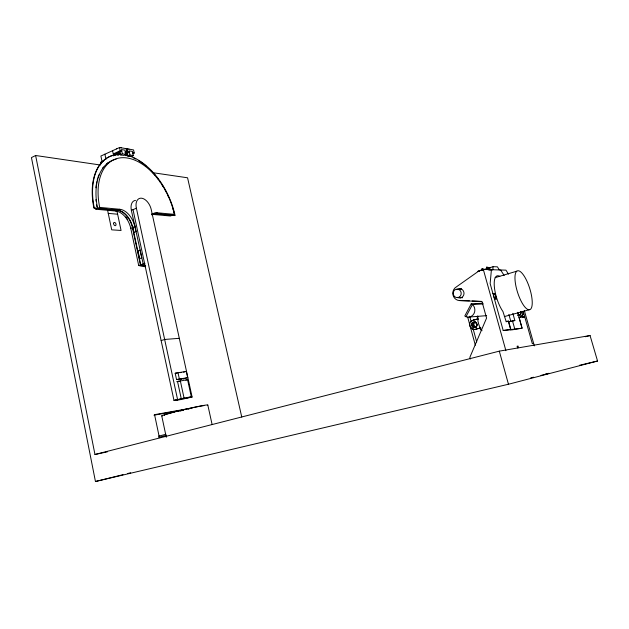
<?xml version="1.0" encoding="UTF-8"?>
<svg xmlns="http://www.w3.org/2000/svg" width="629" height="629" viewBox="0 0 629 629"><rect width="100%" height="100%" fill="white"/><g stroke="black" fill="none" stroke-linecap="round" stroke-linejoin="round"><path stroke-width="0.94" d="M477.977 316.198C477.246 320.523 478.575 324.902 480.611 328.684A19.169 18.28 72.8 0 0 482.026 330.72M478.237 319.249L477.773 318.919L473.37 320.145A4.733 4.458 75.3 0 0 469.879 326.129A4.733 4.458 75.3 0 0 476.051 329.116L480.792 327.937L476.051 329.116M499.379 269.951L497.405 266.838L493.105 266.672L492.829 269.747L491.241 270.226M488.93 270.187L489.142 267.883L489.574 269.432M482.915 303.217L471.215 303.807L464.8 315.978L465.995 316.702M508.476 274.15L505.952 270.148L483.331 269.456L479.29 270.69L456.395 286.879C453.525 288.459 452.188 292.123 453.077 295.237A7.265 6.833 84.5 0 0 459.398 300.552L482.003 301.566L486.563 318.085L469.879 357.28L470.343 358.986M35.625 155.505L31.45 157.588L95.451 481.507L508.46 384.248L597.55 361.015L590.057 335.532L499.308 351.147L94.963 454.492L35.625 155.505L100.467 165.018M119.612 147.493L100.884 156.039L102.142 161.999M119.911 147.548L119.486 147.548L120.233 150.677L121.759 150.929L114.785 154.215L113.259 153.963L120.233 150.677M121.13 147.752L121.428 147.807M117.324 155.104L116.915 153.209L120.131 152.061M118.661 155.308L118.189 153.099L119.817 152.328M127.498 148.853L127.082 148.861L127.86 151.959L129.354 152.21L125.415 154.058M103.777 160.757L100.569 162.258L100.939 164.012M128.693 149.057L128.984 149.112M119.565 151.966L120.17 154.813L122.372 153.783L127.726 154.671M124.998 152.588L127.734 151.385L126.618 151.196M125.257 153.177L127.86 151.959M125.1 154.561L127.734 153.327M125.847 154.357L123.661 155.387L120.17 154.813M127.168 153.232L127.781 156.055L129.967 155.041L133.379 155.607L132.475 151.44L129.063 150.858L129.967 155.041M132.515 153.846L134.244 153.036L133.56 149.922L119.549 147.5M133.379 155.607L131.194 156.613L127.781 156.055M97.251 208.466L95.561 209.205L115.689 211.029L119.793 209.268A17.478 10.952 66.3 0 1 134.858 226.629L130.753 228.319A17.423 10.992 66.2 0 0 115.689 211.029M119.793 209.268L99.704 207.397L97.589 208.317A56.673 34.65 66.1 0 1 116.153 159.176M144.458 264.329A56.759 34.587 66.1 0 1 143.2 263.991L131.367 210.353L136.391 208.223A11.377 6.872 66.2 0 1 136.061 205.927L136.037 205.196A11.377 6.872 66.2 0 1 136.194 203.12L136.328 202.483A11.377 6.872 66.2 0 1 137.893 199.479L138.27 199.141A11.377 6.872 66.2 0 1 139.559 198.426L140.031 198.292A11.377 6.872 66.2 0 1 143.2 198.638L143.75 198.882A11.377 6.872 66.2 0 1 145.401 199.92L145.936 200.352A11.377 6.872 66.2 0 1 148.837 203.788L149.246 204.472A11.377 6.872 66.2 0 1 150.3 206.634L150.59 207.381A11.377 6.872 66.2 0 1 151.251 209.661L192.104 397.025L185.005 398.589M152.147 214.403A16.566 9.978 67.4 0 1 153.059 214.426L157.077 212.759L174.414 214.379A56.759 34.587 66.1 0 0 125.619 157.793A56.759 34.587 66.1 0 0 99.704 207.397M172.063 215.338L170.443 216.006L153.059 214.426M172.385 215.212L174.414 214.379M130.753 228.319L138.695 265.469L140.739 264.935A56.665 34.658 66.1 0 0 145.708 265.941M120.729 154.404A61.225 37.433 66.1 0 0 94.271 208.018L117.694 210.172A17.447 10.976 66.2 0 1 132.758 227.494L140.723 264.691L144.898 263.339M161.126 340.596L164.672 339.456L179.328 338.316M482.506 270.242L482.262 268.591L482.907 270.187M487.129 268.835L486.885 267.183L487.53 268.78M482.467 268.599L482.066 268.654M488.143 268.866L487.9 267.215L488.348 268.874M493.105 266.672L477.757 271.351L479.526 271.398M483.685 269.959L479.29 270.69M489.818 270.187L491.406 269.707L490.148 283.6L503.2 330.492L510.921 329.557L508.57 321.136L506.101 321.38L502.948 311.528A21.166 7.013 72.6 0 1 494.347 286.706A21.166 7.013 72.6 0 1 499.811 276.383M495.141 277.648L516.771 271.193M184.942 378.438L176.552 379.57L175.184 373.241L186.318 371.369L187.686 377.636L183.086 378.98M183.566 372.187L186.318 371.369M176.537 379.57L187.686 377.636M176.741 381.677L187.568 379.649L191.318 396.828L182.441 399.297L175.129 400.492L184.053 398.008L191.318 396.828M185.807 380.16L187.568 379.649M133.034 209.646L173.974 400.382L181.278 398.778L177.527 381.449L179.351 381.198M473.37 320.145L478.268 318.879M472.293 322.598L475.563 321.694M504.324 316.591L529.068 309.806A20.387 6.384 72.5 0 0 526.662 280.589A20.387 6.384 72.5 0 0 515.072 280.4A20.387 6.384 72.5 0 0 529.068 309.806M473.716 327.811L476.169 327.135M506.148 321.789L508.57 321.136M522.385 317.409L524.72 316.772L519.019 317.299L522.078 328.189L511.589 329.934M512.824 313.313L514.844 320.507L508.46 321.828L510.787 330.146M509.262 321.749L514.844 320.507M540.979 375.419L549.133 373.304L545.477 374.161M158.602 436.18L165.93 434.254M158.838 437.32L166.174 435.402M585.3 336.727L590.057 335.532M95.451 481.507L123.032 474.675M127.789 473.495L130.643 472.788M579.427 365.307L597.55 361.015M530.75 377.856L533.549 377.196M94.963 454.492L107.402 451.834M153.971 415.195L182.599 410.092M186.915 408.921L154.561 414.668L159.412 437.69M533.659 343.458L532.331 343.678L523.171 311.3M173.974 400.382L177.708 399.777M188.551 397.599L192.104 397.025M178.51 379.586L181.309 379.208M178.424 379.609L181.223 379.232M175.184 373.241L177.048 373.005M179.847 372.651L181.71 372.423M503.2 330.492L522.078 328.189L517.604 312.33A2.485 2.398 68.2 0 0 520.301 315.027M469.037 317.063L486.657 315.64M483.135 303.941L472.418 304.522L471.215 303.807M459.398 300.552L469.36 300.835M494.473 299.137L496.525 299.05L494.96 293.421L492.892 293.476M473.865 320.098L473.81 320.098A4.725 4.45 75.2 0 0 471.719 321.089M483.284 268.63L483.292 268.693M490.683 268.001L488.945 267.938L489.409 269.589M486.689 267.239L487.09 267.191M472.206 300.969L481.696 301.409M108.251 213.388L117.623 214.206M174.768 215.59L154.695 213.75A16.582 9.97 67.4 0 0 152.045 214.025M152.729 172.676L187.568 177.787L241.756 417.051M118.189 153.099L120.155 153.421M128.253 155.733L129.786 155.984M121.601 154.758L120.288 154.545L119.974 153.067M129.818 156.102L127.884 155.788L127.412 153.594M125.234 151.518L126.736 151.77L126.059 148.625M132.766 152.792L134.244 153.036M116.727 148.861L116.609 148.916M138.695 265.469L139.048 265.58A56.594 34.705 66 0 0 145.236 266.688M140.723 264.691L141.077 264.801A56.673 34.65 66.1 0 0 144.819 265.642M500.653 269.99L504.159 275.518M524.342 310.577L534.343 345.887M522.125 315.019L522.801 317.401M512.454 320.751L514.797 329.085M518.532 347.758L518.06 346.068L517.101 346.225L517.581 347.923M508.853 314.406L510.866 321.584M486.885 267.183L487.333 268.835M483.331 269.456L505.897 350.691M482.262 268.591L482.71 270.25M499.308 351.147L508.46 384.248M473.236 323.676L474.148 327.009M469.682 316.261L471.231 321.938M471.947 324.564L472.662 327.166M473.032 328.542L476.696 341.972M467.701 317.173L475.343 345.219M207.814 405.045L212.099 424.473M180.287 380.647L184.053 398.008M177.936 372.415L179.312 378.76M126.107 155.811L124.943 150.15L121.46 149.56L122.372 153.783M136.391 208.223L177.551 399.384M134.457 223.924L136.092 231.543L134.001 232.4L132.774 226.692M117.489 153.303L117.835 154.915M140.385 264.825L132.428 227.635A17.447 10.976 66.2 0 0 117.356 210.314L93.933 208.16A61.21 37.449 66.1 0 1 119.164 154.537M114.675 153.688L115.036 155.371M112.591 150.803L113.684 155.953M161.732 415.816L166.284 437.281M117.025 211.352L121.067 230.458L111.703 229.837L107.441 209.543M104.878 154.144L105.963 159.271M127.333 219.096A5.63 3.483 66 0 1 126.523 218.082M126.17 217.516A5.63 3.483 66 0 1 125.855 216.911M131.367 210.353A11.338 6.903 66.1 0 1 135.542 200.36M96.897 206.666A56.665 34.658 66.1 0 1 96.583 204.881M96.095 201.327A56.665 34.658 66.1 0 1 95.915 199.566M95.883 187.812A56.665 34.658 66.1 0 1 96.268 184.69M96.528 183.173A56.665 34.658 66.1 0 1 96.827 181.695M97.165 180.248A56.665 34.658 66.1 0 1 97.542 178.84M97.967 177.472A56.665 34.658 66.1 0 1 98.926 174.854M102.716 168.069A56.665 34.658 66.1 0 1 103.463 167.102M106.796 163.752A56.665 34.658 66.1 0 1 108.628 162.384M151.762 214.127A16.59 9.962 67.4 0 1 155.025 213.608L175.09 215.456A61.225 37.433 66.1 0 0 130.934 156.503M151.691 214.866A16.613 9.946 67.4 0 1 157.077 212.759M133.67 229.05A3.42 2.115 66.8 0 1 133.56 228.618M125.454 155.166A61.21 37.449 66.1 0 1 126.736 155.457M133.206 157.714A61.21 37.449 66.1 0 1 135.801 158.972M138.38 160.426A61.21 37.449 66.1 0 1 145.952 165.907M150.771 170.404A61.21 37.449 66.1 0 1 155.339 175.491M157.502 178.235A61.21 37.449 66.1 0 1 158.555 179.65M159.585 181.097A61.21 37.449 66.1 0 1 160.592 182.567M161.574 184.061A61.21 37.449 66.1 0 1 163.469 187.127M165.254 190.28A61.21 37.449 66.1 0 1 166.103 191.884M167.715 195.147A61.21 37.449 66.1 0 1 168.486 196.806M172.951 208.686A61.21 37.449 66.1 0 1 173.455 210.408M173.926 212.138A61.21 37.449 66.1 0 1 174.367 213.868M124.503 154.781A61.225 37.433 66.1 0 1 127.058 155.308M128.347 155.654A61.225 37.433 66.1 0 1 129.645 156.047M164.397 415.368A21.292 0.896 -13.2 0 1 164.515 414.983M164.845 414.841A21.292 0.896 -13.2 0 1 166.363 414.322M167.031 414.11A21.292 0.896 -13.2 0 1 172.59 412.538M173.738 412.239A21.292 0.896 -13.2 0 1 174.925 411.924M176.167 411.61A21.292 0.896 -13.2 0 1 185.602 409.322M186.986 408.999A21.292 0.896 -13.2 0 1 203.867 405.611M162.463 415.903A23.666 0.999 -13.2 0 1 184.171 409.55A23.666 0.999 -13.2 0 1 207.358 405.351M180.303 411.083A10.646 0.448 -13.2 0 1 181.058 410.894M182.63 410.501A10.646 0.448 -13.2 0 1 183.44 410.305M188.307 409.188A10.646 0.448 -13.2 0 1 189.07 409.023M191.177 408.591A10.646 0.448 -13.2 0 1 191.806 408.465M460.577 289.639A4.23 3.986 84.3 0 1 461.521 289.183M477.167 325.099A2.705 2.547 75.2 0 1 473.716 327.229A2.705 2.547 75.2 0 1 472.552 323.102A2.705 2.547 75.2 0 1 476.609 323.109M476.955 323.715A2.705 2.547 75.2 0 1 477.144 324.399M523.297 311.882A4.851 4.678 68.7 0 1 520.694 317.063M522.841 311.921A4.851 4.686 68.8 0 1 520.238 317.11M476.546 329.061A4.725 4.45 75.2 0 1 474.274 329.431M473.134 329.14A4.725 4.45 75.2 0 1 472.096 328.55M471.231 327.693A4.725 4.45 75.2 0 1 470.594 326.648M520.718 314.484A2.768 2.673 68.7 0 1 518.186 315.357M520.733 311.811A2.775 2.681 68.8 0 1 517.73 315.396M480.965 330.068A20.104 19.177 72.7 0 1 479.707 327.961M477.332 318.494A20.104 19.177 72.7 0 1 477.45 316.057M476.703 323.746A2.43 2.288 75.2 0 1 474.62 327.174A2.43 2.288 75.2 0 1 472.591 323.589A2.43 2.288 75.2 0 1 476.491 323.385M476.365 327.009A2.422 2.288 75 0 1 475.107 322.41M520.427 314.429A2.492 2.406 68.6 0 1 518.099 315.066M520.851 311.622A2.492 2.406 68.6 0 1 520.694 314.099M456.89 289.647A4.647 4.372 84.5 0 1 462.661 289.993A4.647 4.372 84.5 0 1 463.156 296.102A4.647 4.372 84.5 0 1 457.511 297.344M460.79 297.855A4.631 4.364 84.4 0 1 459.17 297.281M458.549 289.623A4.631 4.364 84.4 0 1 461.183 288.632M462.488 297.721A4.631 4.364 84.4 0 1 461.93 297.847M460.342 300.41A7.233 6.817 84.4 0 0 461.057 300.489L461.772 300.481A7.233 6.817 84.4 0 0 462.48 300.403M472.434 304.499L465.979 316.725L466.372 316.867A7.233 6.817 79.6 0 0 474.014 313.517A7.233 6.817 79.6 0 0 472.749 304.782L472.434 304.499M140.086 250.145L137.979 250.971L139.622 258.661L141.737 257.843L140.086 250.145M113.574 223.421A1.73 1.093 65.9 0 0 115.359 225.662A1.73 1.093 65.9 0 0 115.453 223.028A1.73 1.093 65.9 0 0 113.574 223.421M453.627 291.337A4.285 4.026 84.6 0 0 457.354 297.643A4.285 4.026 84.6 0 0 460.593 291.117A4.285 4.026 84.6 0 0 453.627 291.337M471.742 323.754A2.705 2.547 75.3 0 0 474.525 327.465A2.705 2.547 75.3 0 0 476.114 323.164A2.705 2.547 75.3 0 0 471.742 323.754M493.561 295.032A2.65 0.896 72.6 0 0 495.424 298.814A2.65 0.896 72.6 0 0 495.157 294.97A2.65 0.896 72.6 0 0 493.561 295.032"/></g></svg>
